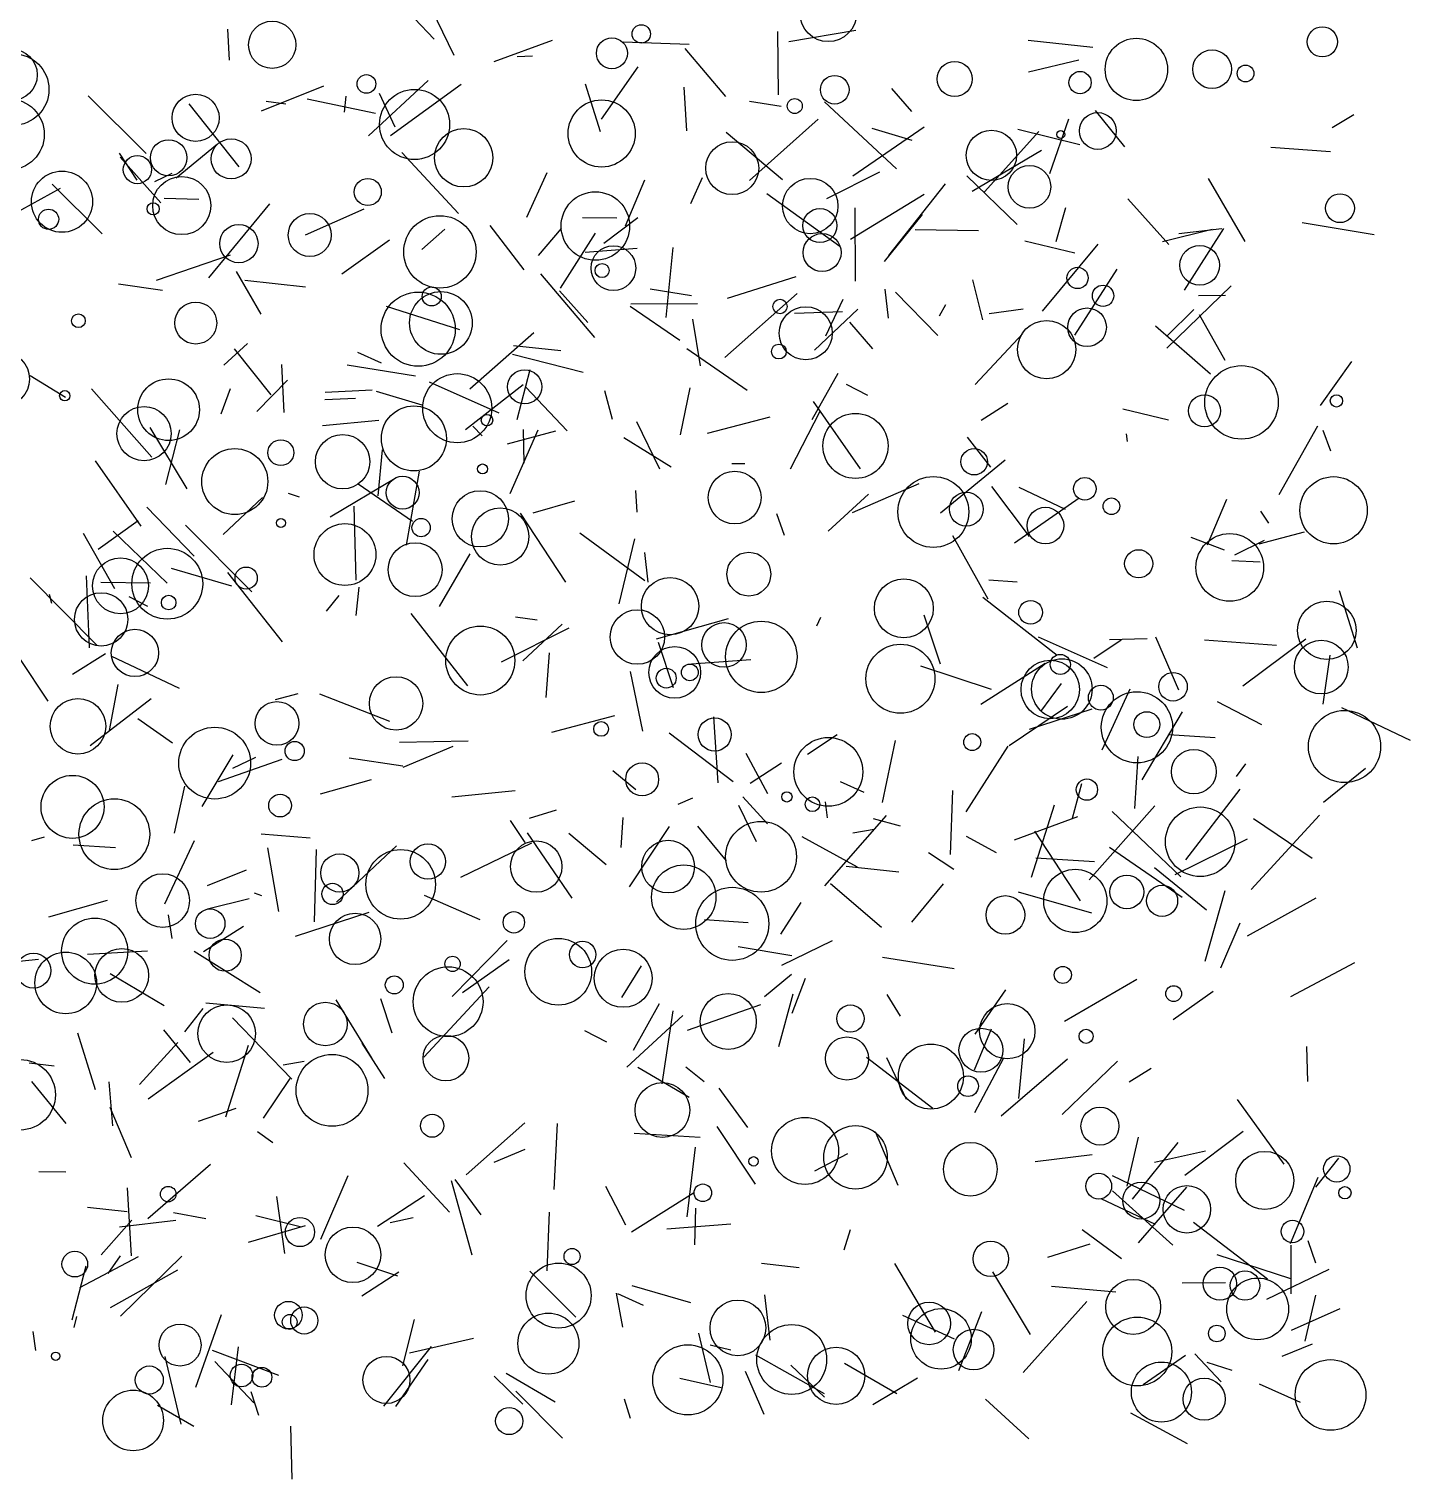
# Model space of a CAD drawing. Header units: millimetres. Extents: x -15 to 2017, y -16 to 2019.
# Drawn here: x 1645.6 to 2016.9, y -13.8 to 376.1 of the extents above; entities that cross this region are included whole.
import ezdxf

# ---------------------------------------------------------------- set-up
doc = ezdxf.new("R2010")
doc.units = ezdxf.units.MM

msp = doc.modelspace()

# ---------------------------------------------------------------- linework, layer by layer
at = {"color": 135}
for p, q in [((1754.53, 373.4), (1738.52, 390.43)), ((1924.35, 246.85), (1911.81, 252.77)), ((1827.15, 93), (1822.24, 96.94))]:
    msp.add_line(p, q, dxfattribs=at)
at = {"color": 204}
for p, q in [((1751.34, 386.6), (1759.87, 369.07)), ((1706.06, 6.66), (1695.64, 17.8))]:
    msp.add_line(p, q, dxfattribs=at)
at = {"color": 72}
for p, q in [((1699.03, 376.04), (1699.47, 367.74)), ((1741.31, 93.84), (1735.24, 103.4))]:
    msp.add_line(p, q, dxfattribs=at)
at = {"color": 172}
for p, q in [((1847.18, 358.38), (1847, 375.42)), ((1790.34, 268.06), (1779.17, 279.82)), ((1677.61, 220.84), (1672.59, 223.37)), ((1776.35, 171.2), (1759.29, 169.53))]:
    msp.add_line(p, q, dxfattribs=at)
at = {"color": 207}
for p, q in [((1849.92, 372.72), (1867.96, 375.74)), ((1865.36, 280.54), (1871.05, 277.63)), ((1923.44, 84.18), (1938.3, 98.57)), ((1976.38, 11.76), (1987.43, 6.85))]:
    msp.add_line(p, q, dxfattribs=at)
at = {"color": 238}
for p, q in [((1770.74, 367.35), (1786.4, 373.05)), ((1705.53, 224.74), (1687.71, 242.7))]:
    msp.add_line(p, q, dxfattribs=at)
at = {"color": 160}
for p, q in [((1823.11, 371.94), (1805.37, 372.55)), ((1812.65, 306.26), (1823.75, 304.47)), ((1953.8, 148.76), (1973.2, 158.31)), ((1853.15, 141.22), (1847.7, 132.72))]:
    msp.add_line(p, q, dxfattribs=at)
at = {"color": 66}
for p, q in [((1821.99, 370.87), (1832.86, 357.92)), ((1977.69, 238.52), (1969.72, 234.57)), ((1820.17, 167.64), (1824.1, 169.38)), ((1985.04, 26.16), (1998.19, 32.05))]:
    msp.add_line(p, q, dxfattribs=at)
at = {"color": 209}
for p, q in [((1931.62, 371.09), (1914.28, 373.01)), ((1952.12, 186.39), (1964.55, 185.61)), ((1954.47, 76.68), (1942.25, 61.42))]:
    msp.add_line(p, q, dxfattribs=at)
at = {"color": 20}
for p, q in [((1780.97, 368.77), (1776.87, 368.59)), ((1800.15, 318.47), (1809.33, 325.43)), ((1699.05, 229.96), (1713.69, 211.29)), ((1875.15, 168.08), (1878.59, 184.78)), ((1719.62, 98.47), (1714.01, 97.45)), ((1715.92, 0.34), (1716.28, -13.83))]:
    msp.add_line(p, q, dxfattribs=at)
at = {"color": 195}
for p, q in [((1914.38, 364.6), (1927.89, 367.78)), ((1893.9, 171.31), (1893.34, 154.08)), ((1854.3, 120.76), (1850.72, 111.36))]:
    msp.add_line(p, q, dxfattribs=at)
at = {"color": 69}
for p, q in [((1799.53, 351.81), (1809.39, 365.91)), ((1781.37, 294.38), (1764.13, 279.2)), ((1700.8, 290.05), (1710.67, 277.74))]:
    msp.add_line(p, q, dxfattribs=at)
at = {"color": 253}
for p, q in [((1724.79, 360.71), (1708.02, 354.02)), ((1730.86, 358.04), (1730.36, 353.71)), ((1741.7, 301.56), (1761.39, 295.26)), ((1992.86, 274.89), (2001.31, 286.64)), ((1748.28, 218.87), (1763.52, 199.48)), ((1829.63, 191.17), (1830.83, 173.38))]:
    msp.add_line(p, q, dxfattribs=at)
at = {"color": 67}
msp.add_line((1752.99, 362.27), (1736.89, 347.39), dxfattribs=at)
at = {"color": 217}
msp.add_line((1744.11, 349.68), (1739.88, 358.74), dxfattribs=at)
at = {"color": 181}
for p, q in [((1742.79, 347.42), (1761.8, 361.3)), ((1744.4, 156.43), (1728.3, 141.26)), ((1876.19, 99.56), (1881.48, 88.34))]:
    msp.add_line(p, q, dxfattribs=at)
at = {"color": 143}
for p, q in [((1795.2, 361.33), (1799.17, 348.53)), ((1972.6, 318.95), (1962.71, 335.91)), ((1904.27, 258.27), (1897.98, 266.3)), ((1818.93, 198.91), (1814.85, 211.14)), ((1700.41, 177.33), (1706.62, 180.31)), ((1779.53, 159.91), (1791.58, 142.34))]:
    msp.add_line(p, q, dxfattribs=at)
at = {"color": 210}
for p, q in [((1821.67, 360.46), (1822.42, 348.68)), ((1876.78, 315.18), (1892.03, 334.48)), ((1832.74, 287.77), (1852.14, 304.93)), ((1943.53, 120.53), (1924.06, 109.18)), ((1733.75, 44.44), (1744.67, 40.81)), ((1872.47, 6.18), (1884.49, 13.41))]:
    msp.add_line(p, q, dxfattribs=at)
at = {"color": 212}
for p, q in [((1877.5, 360.1), (1882.93, 353.9)), ((1731.68, 180.1), (1746.19, 177.96)), ((1761.7, 147.98), (1780.79, 157.28)), ((1864.85, 17.3), (1878.92, 9.16))]:
    msp.add_line(p, q, dxfattribs=at)
at = {"color": 175}
msp.add_line((1677.12, 342.57), (1661.55, 358.09), dxfattribs=at)
at = {"color": 23}
for p, q in [((1702.16, 339.05), (1688.66, 355.94)), ((1973.28, 132.23), (1991.68, 142.48)), ((1824.82, 58.97), (1824.53, 49.16))]:
    msp.add_line(p, q, dxfattribs=at)
at = {"color": 24}
for p, q in [((1714.72, 355.87), (1709.42, 356.56)), ((1786.21, 186.97), (1803.15, 191.44)), ((1787.36, 165.99), (1780.09, 163.76))]:
    msp.add_line(p, q, dxfattribs=at)
at = {"color": 97}
for p, q in [((1720.46, 357.28), (1738.8, 353.48)), ((1716.3, 93.7), (1700.34, 110.17)), ((1948.27, 71.33), (1961.99, 74.38))]:
    msp.add_line(p, q, dxfattribs=at)
at = {"color": 86}
for p, q in [((1847.82, 355.25), (1839.36, 356.56)), ((1759.57, 183.19), (1746.14, 177.52)), ((1677.66, 88.37), (1695.15, 100.93)), ((1852.7, 42.98), (1842.6, 44.15)), ((1810.84, 32.8), (1803.92, 35.97)), ((1776.52, 9.79), (1789.05, -2.86))]:
    msp.add_line(p, q, dxfattribs=at)
at = {"color": 134}
for p, q in [((1859.52, 356.5), (1878.91, 338.53)), ((1948.3, 167.18), (1930.65, 147.29)), ((1685.56, 42.35), (1667.43, 32.19))]:
    msp.add_line(p, q, dxfattribs=at)
at = {"color": 163}
for p, q in [((1839.38, 335.37), (1857.78, 351.86)), ((1908.84, 275.35), (1901.62, 270.85)), ((1931.91, 206.88), (1939.24, 211.8))]:
    msp.add_line(p, q, dxfattribs=at)
at = {"color": 26}
for p, q in [((1925.08, 351.86), (1920, 337.11)), ((1681.05, 329.38), (1670.19, 341.61)), ((1668.91, 155.87), (1657.55, 156.65)), ((1908.18, 117.74), (1899.92, 105.78)), ((1888.68, 85.81), (1870.79, 99.52)), ((1719.88, 54.26), (1704.57, 49.79))]:
    msp.add_line(p, q, dxfattribs=at)
at = {"color": 31}
for p, q in [((1940.22, 344.41), (1932.41, 354.19)), ((1794.6, 283.73), (1775.61, 288.57)), ((1740.13, 115.36), (1743.17, 106.13)), ((1741.02, 5.8), (1753.81, 21.78))]:
    msp.add_line(p, q, dxfattribs=at)
at = {"color": 147}
for p, q in [((1995.98, 349.62), (2001.8, 353.11)), ((1714.22, 272.98), (1713.65, 285.87)), ((1735.09, 35.46), (1745.05, 41.88))]:
    msp.add_line(p, q, dxfattribs=at)
at = {"color": 4}
for p, q in [((1848.25, 335.57), (1833.09, 348.22)), ((1675.77, 242.39), (1663.51, 260.01)), ((1711.93, 195.82), (1718.02, 197.44)), ((1915.93, 160.36), (1928.24, 141.66))]:
    msp.add_line(p, q, dxfattribs=at)
at = {"color": 93}
for p, q in [((1886.31, 349.68), (1867.12, 336.48)), ((1859.72, 168.23), (1860.21, 163.97))]:
    msp.add_line(p, q, dxfattribs=at)
at = {"color": 198}
for p, q in [((1883.12, 346.08), (1872.36, 349.35)), ((1867.88, 308.3), (1867.72, 328.04)), ((1904.45, 198.52), (1885.44, 204.77)), ((1970.3, 175.06), (1972.75, 178.49)), ((1982.58, 19.21), (1990.67, 22.52))]:
    msp.add_line(p, q, dxfattribs=at)
at = {"color": 95}
for p, q in [((1902.55, 332.26), (1917.16, 348.52)), ((1834.37, 20.81), (1828.78, 22.12))]:
    msp.add_line(p, q, dxfattribs=at)
at = {"color": 137}
for p, q in [((1928.15, 344.92), (1911.48, 349.1)), ((1984.86, 115.92), (2002.08, 125.08))]:
    msp.add_line(p, q, dxfattribs=at)
at = {"color": 239}
msp.add_line((1685.19, 336.06), (1696.33, 345.25), dxfattribs=at)
at = {"color": 35}
for p, q in [((1917.83, 343.44), (1899.17, 332.39)), ((1679.93, 308.53), (1699.82, 315.34)), ((1878.57, 305.35), (1889.96, 293.64)), ((1704.42, 291.53), (1698.02, 285.68)), ((1645.92, 282.87), (1655.41, 277.1)), ((1778.5, 280.43), (1762.99, 268.3)), ((1715.3, 251.3), (1718.24, 250.27))]:
    msp.add_line(p, q, dxfattribs=at)
at = {"color": 232}
for p, q in [((1979.51, 344.3), (1995.56, 343.12)), ((1679.47, 335.12), (1684.15, 337.34)), ((1962.27, 17.61), (1969.02, 15.43))]:
    msp.add_line(p, q, dxfattribs=at)
at = {"color": 7}
for p, q in [((1674.75, 335.46), (1669.97, 342.71)), ((1782.42, 268.2), (1774.91, 251.1))]:
    msp.add_line(p, q, dxfattribs=at)
at = {"color": 105}
msp.add_line((1761.12, 326.51), (1745.86, 342.92), dxfattribs=at)
at = {"color": 52}
for p, q in [((1784.86, 337.45), (1779.4, 325.41)), ((1955.28, 148.07), (1936.83, 165.66))]:
    msp.add_line(p, q, dxfattribs=at)
at = {"color": 240}
for p, q in [((1806.02, 323.2), (1811.18, 335.55)), ((1820.65, 292.32), (1807.31, 301.49))]:
    msp.add_line(p, q, dxfattribs=at)
at = {"color": 17}
for p, q in [((1823.59, 329.21), (1826.69, 336.16)), ((1923.14, 200.13), (1917.55, 192.53)), ((1766.9, 136.58), (1751.99, 143.08)), ((1693.22, 56.1), (1684.51, 57.76)), ((1904.72, 41.91), (1914.78, 25))]:
    msp.add_line(p, q, dxfattribs=at)
at = {"color": 46}
msp.add_line((1860.18, 330.49), (1874.37, 337.72), dxfattribs=at)
at = {"color": 77}
for p, q in [((1911.29, 323.56), (1897.82, 336.6)), ((1902.07, 297.87), (1899.41, 308.65)), ((1683.89, 231.07), (1700.06, 226.38))]:
    msp.add_line(p, q, dxfattribs=at)
at = {"color": 54}
msp.add_line((1638.51, 324.67), (1654.11, 333.3), dxfattribs=at)
at = {"color": 70}
msp.add_line((1651.91, 334.35), (1665.32, 321.01), dxfattribs=at)
at = {"color": 183}
for p, q in [((1843.97, 331.89), (1863.65, 317.73)), ((1734.1, 253.78), (1748.74, 243.76))]:
    msp.add_line(p, q, dxfattribs=at)
at = {"color": 58}
for p, q in [((1886.28, 331.56), (1866.54, 319.45)), ((1817.71, 186.82), (1834.95, 173.75))]:
    msp.add_line(p, q, dxfattribs=at)
at = {"color": 10}
for p, q in [((1691.28, 330.26), (1682, 330.52)), ((1988.43, 240.81), (1976.27, 237.56)), ((1872.58, 163.79), (1879.9, 161.82)), ((1685.68, 103.52), (1675.32, 92.26))]:
    msp.add_line(p, q, dxfattribs=at)
at = {"color": 3}
for p, q in [((1694.03, 309.17), (1710.36, 329.11)), ((1921.84, 318.91), (1924.42, 328.08)), ((1967.59, 249.53), (1962.41, 237.25)), ((1844.9, 23.49), (1843.48, 35.66))]:
    msp.add_line(p, q, dxfattribs=at)
at = {"color": 39}
msp.add_line((1735.7, 327.65), (1719.9, 320.64), dxfattribs=at)
at = {"color": 91}
for p, q in [((1952.06, 318.1), (1941.11, 330.39)), ((1733.94, 289.23), (1740.31, 286.33)), ((1940.99, 265.21), (1940.74, 267.24)), ((1751.94, 62.33), (1739.32, 54.11))]:
    msp.add_line(p, q, dxfattribs=at)
at = {"color": 193}
for p, q in [((1794.43, 325.36), (1803.7, 325.34)), ((1955.68, 38.88), (1967.34, 39.02))]:
    msp.add_line(p, q, dxfattribs=at)
at = {"color": 255}
msp.add_line((1875.64, 313.6), (1885.82, 326.19), dxfattribs=at)
at = {"color": 158}
for p, q in [((1987.95, 324.03), (2007.26, 320.84)), ((1895.59, 15.35), (1901.82, 31.23))]:
    msp.add_line(p, q, dxfattribs=at)
at = {"color": 252}
for p, q in [((1751.27, 316.77), (1757.48, 322.22)), ((1725.19, 276.44), (1733.43, 276.85)), ((1933.84, 61.61), (1948.42, 54.68)), ((1912.91, 14.77), (1930.08, 33.91))]:
    msp.add_line(p, q, dxfattribs=at)
at = {"color": 171}
for p, q in [((1778.77, 311.3), (1769.67, 323.26)), ((1838.7, 278.92), (1822.47, 290.08))]:
    msp.add_line(p, q, dxfattribs=at)
at = {"color": 112}
for p, q in [((1782.66, 315.15), (1788.79, 322.43)), ((1721.23, 158.52), (1708.09, 159.58))]:
    msp.add_line(p, q, dxfattribs=at)
at = {"color": 34}
for p, q in [((1788.53, 306.38), (1797.98, 321.22)), ((1856.16, 271.05), (1863.23, 283.58)), ((1669.51, 199.79), (1667.22, 187.44)), ((1841.19, 157.55), (1836.48, 167.24)), ((1931.45, 73.3), (1916.18, 71.48))]:
    msp.add_line(p, q, dxfattribs=at)
at = {"color": 106}
msp.add_line((1900.9, 321.86), (1883.86, 322.12), dxfattribs=at)
at = {"color": 222}
msp.add_line((1950.38, 318.93), (1963.77, 322.25), dxfattribs=at)
at = {"color": 14}
for p, q in [((1954.8, 321.07), (1966.38, 322.46)), ((1708.94, 112.69), (1693.2, 114.09))]:
    msp.add_line(p, q, dxfattribs=at)
at = {"color": 165}
msp.add_line((1956.34, 305.87), (1966.92, 322.48), dxfattribs=at)
at = {"color": 37}
for p, q in [((1729.77, 310.27), (1742.53, 319.41)), ((1903.51, 222.79), (1894.03, 239.79))]:
    msp.add_line(p, q, dxfattribs=at)
at = {"color": 84}
for p, q in [((1809.16, 317.03), (1795.18, 316.02)), ((1990.63, 153.07), (1974.84, 163.73)), ((1850.48, 16.79), (1859.49, 8.16))]:
    msp.add_line(p, q, dxfattribs=at)
at = {"color": 117}
for p, q in [((1816.95, 298.5), (1818.84, 317.35)), ((1942.94, 166.46), (1943.84, 180.43))]:
    msp.add_line(p, q, dxfattribs=at)
at = {"color": 244}
for p, q in [((1913.33, 319.13), (1926.8, 315.89)), ((1707.75, 116.87), (1690.05, 128.03)), ((1807.61, 52.6), (1824.3, 63.13))]:
    msp.add_line(p, q, dxfattribs=at)
at = {"color": 16}
for p, q in [((1933.03, 318.19), (1918, 300.2)), ((1661.38, 127.34), (1677.51, 128.24))]:
    msp.add_line(p, q, dxfattribs=at)
at = {"color": 103}
for p, q in [((1708.07, 299.38), (1701.44, 310.91)), ((1864.38, 300.07), (1851.42, 299.6)), ((1800.35, 278.85), (1802.39, 271.17))]:
    msp.add_line(p, q, dxfattribs=at)
at = {"color": 182}
msp.add_line((1719.94, 306.65), (1703.68, 308.46), dxfattribs=at)
at = {"color": 122}
for p, q in [((1783.2, 310.25), (1797.65, 293.16)), ((1827.22, 136.63), (1838.99, 135.83))]:
    msp.add_line(p, q, dxfattribs=at)
at = {"color": 36}
for p, q in [((1851.84, 309.43), (1833.35, 303.66)), ((1879.97, 110.61), (1876.33, 116.45))]:
    msp.add_line(p, q, dxfattribs=at)
at = {"color": 15}
msp.add_line((1938.12, 311.52), (1926.7, 293.76), dxfattribs=at)
at = {"color": 83}
for p, q in [((1681.55, 305.76), (1669.7, 307.47)), ((1699.74, 279.36), (1697.17, 272.54))]:
    msp.add_line(p, q, dxfattribs=at)
at = {"color": 236}
msp.add_line((1788.24, 305.68), (1795.89, 297.19), dxfattribs=at)
at = {"color": 148}
for p, q in [((1876.76, 298.31), (1875.78, 306.14)), ((1663.91, 210.37), (1645.96, 228.51)), ((1997.87, 225.14), (2002.68, 209.71)), ((1867.15, 159.9), (1872.87, 160.89))]:
    msp.add_line(p, q, dxfattribs=at)
at = {"color": 82}
for p, q in [((1951.55, 290.3), (1968.88, 306.99)), ((1652.44, 97.17), (1645.7, 98))]:
    msp.add_line(p, q, dxfattribs=at)
at = {"color": 124}
for p, q in [((1960.1, 304.44), (1967.31, 304.53)), ((1808.74, 251.96), (1809.1, 246.18))]:
    msp.add_line(p, q, dxfattribs=at)
at = {"color": 88}
for p, q in [((1825.41, 302.15), (1807.47, 302.07)), ((1764.95, 269.3), (1767.51, 266.73))]:
    msp.add_line(p, q, dxfattribs=at)
at = {"color": 237}
for p, q in [((1868.5, 300.79), (1856.82, 289.69)), ((1941.63, 198.6), (1934.06, 182.16)), ((1992.63, 164.69), (1974.21, 144.7))]:
    msp.add_line(p, q, dxfattribs=at)
at = {"color": 18}
msp.add_line((1859.89, 293.59), (1864.57, 303.47), dxfattribs=at)
at = {"color": 180}
for p, q in [((1890.46, 299), (1892.17, 302)), ((1804.33, 221.55), (1808.5, 239.03)), ((1800.62, 64.9), (1806.03, 54.56)), ((1939.39, 45.39), (1928.76, 53.2))]:
    msp.add_line(p, q, dxfattribs=at)
at = {"color": 248}
for p, q in [((1903.76, 299.56), (1912.91, 300.84)), ((1941.8, 3.95), (1957.01, -4.28))]:
    msp.add_line(p, q, dxfattribs=at)
at = {"color": 153}
msp.add_line((1951.54, 293.48), (1958.78, 300.64), dxfattribs=at)
at = {"color": 125}
for p, q in [((1826.21, 285.51), (1824.12, 298.09)), ((1646.63, 25.8), (1647.36, 20.72))]:
    msp.add_line(p, q, dxfattribs=at)
at = {"color": 100}
msp.add_line((1866.19, 297.29), (1872.42, 290.1), dxfattribs=at)
at = {"color": 168}
for p, q in [((1967.27, 286.96), (1960.3, 299.24)), ((1790.76, 214.97), (1772.54, 205.87)), ((1646.33, 93.08), (1655.51, 81.77)), ((1770.69, 13.81), (1778.41, 6.3))]:
    msp.add_line(p, q, dxfattribs=at)
at = {"color": 44}
msp.add_line((1900.04, 280.51), (1912.85, 294.17), dxfattribs=at)
at = {"color": 233}
for p, q in [((1963.27, 283.23), (1948.52, 296.2)), ((1901.52, 194.5), (1918.87, 205.59))]:
    msp.add_line(p, q, dxfattribs=at)
at = {"color": 154}
for p, q in [((1775.86, 290.97), (1788.6, 289.64)), ((1725.25, 278.46), (1737.9, 279.07)), ((1978.46, 34.55), (1995.19, 42.62))]:
    msp.add_line(p, q, dxfattribs=at)
at = {"color": 101}
for p, q in [((1749.53, 282.75), (1731.2, 285.66)), ((1954.79, 198.33), (1948.55, 212.56)), ((1916.3, 153.23), (1932.07, 152.22)), ((1666.65, 141.71), (1650.88, 137.28))]:
    msp.add_line(p, q, dxfattribs=at)
at = {"color": 56}
for p, q in [((1715.1, 281.62), (1706.91, 273.24)), ((1739.47, 250.53), (1740.7, 262.95)), ((1764.13, 234.94), (1755.95, 220.82))]:
    msp.add_line(p, q, dxfattribs=at)
at = {"color": 41}
for p, q in [((1753.26, 281.21), (1771.94, 272.91)), ((1668.15, 81.13), (1667.23, 92.99))]:
    msp.add_line(p, q, dxfattribs=at)
at = {"color": 167}
msp.add_line((1780.3, 284.42), (1776.79, 271.02), dxfattribs=at)
at = {"color": 191}
for p, q in [((1678.69, 260.94), (1662.44, 279.3)), ((1992.07, 269.28), (1981.69, 250.81)), ((1708.42, 250.08), (1697.81, 240.15)), ((1790.8, 159.86), (1800.83, 151.43)), ((1752.88, 18.3), (1744.16, 5.67))]:
    msp.add_line(p, q, dxfattribs=at)
at = {"color": 136}
msp.add_line((1751.36, 274.94), (1739.08, 278.6), dxfattribs=at)
at = {"color": 226}
for p, q in [((1823.3, 279.64), (1820.7, 267)), ((1858.25, 273.27), (1850.25, 257.72))]:
    msp.add_line(p, q, dxfattribs=at)
at = {"color": 218}
for p, q in [((1856.43, 275.89), (1869.11, 257.82)), ((1750.5, 257.15), (1747.03, 237.26)), ((1860.49, 241.08), (1871.31, 250.99)), ((1911.61, 144.1), (1931.33, 138.41)), ((1778.92, 74.82), (1770.64, 71.31))]:
    msp.add_line(p, q, dxfattribs=at)
at = {"color": 121}
for p, q in [((1939.68, 273.95), (1951.97, 270.97)), ((1672.02, 58.04), (1661.4, 59.16))]:
    msp.add_line(p, q, dxfattribs=at)
at = {"color": 62}
for p, q in [((1739.69, 270.85), (1724.53, 269.38)), ((1814.35, 212.09), (1833.72, 217.59))]:
    msp.add_line(p, q, dxfattribs=at)
at = {"color": 179}
for p, q in [((1815.27, 257.7), (1809.02, 270.47)), ((1914.64, 239.59), (1904.53, 253.05)), ((1763.18, 67.92), (1778.97, 81.96))]:
    msp.add_line(p, q, dxfattribs=at)
at = {"color": 2}
for p, q in [((1828.04, 267.45), (1844.93, 271.8)), ((1660.92, 43.36), (1657.19, 28.88))]:
    msp.add_line(p, q, dxfattribs=at)
at = {"color": 133}
for p, q in [((1678.09, 268.91), (1688.08, 252.41)), ((1737.89, 99.23), (1728.18, 115.02))]:
    msp.add_line(p, q, dxfattribs=at)
at = {"color": 250}
for p, q in [((1686.13, 268.29), (1682.37, 253.64)), ((1661.93, 209.65), (1661.13, 229.01))]:
    msp.add_line(p, q, dxfattribs=at)
at = {"color": 247}
msp.add_line((1774.32, 264.53), (1787.24, 268.05), dxfattribs=at)
at = {"color": 208}
for p, q in [((1778.52, 268.4), (1778.69, 259.31)), ((1894.29, 150.08), (1887.46, 154.59))]:
    msp.add_line(p, q, dxfattribs=at)
at = {"color": 49}
for p, q in [((1818.25, 258.22), (1805.53, 266.15)), ((1993.7, 168.15), (2004.97, 177.32)), ((1698.53, 83.53), (1704.67, 102.8)), ((1787.09, 6.8), (1773.91, 14.56))]:
    msp.add_line(p, q, dxfattribs=at)
at = {"color": 192}
for p, q in [((1993.48, 268.19), (1995.58, 262.64)), ((1910.63, 158.06), (1927.59, 164.3)), ((1904.34, 107.12), (1899.73, 96.13))]:
    msp.add_line(p, q, dxfattribs=at)
at = {"color": 201}
for p, q in [((1834.59, 259.22), (1838.05, 259.22)), ((1675, 45.91), (1659.26, 37.58))]:
    msp.add_line(p, q, dxfattribs=at)
at = {"color": 74}
msp.add_line((1908.13, 260.19), (1890.69, 245.89), dxfattribs=at)
at = {"color": 60}
for p, q in [((1726.57, 244.9), (1744.12, 255.29)), ((1947.31, 96.58), (1941.46, 92.85))]:
    msp.add_line(p, q, dxfattribs=at)
at = {"color": 120}
for p, q in [((1884.85, 253.77), (1866.98, 246)), ((1712.77, 14.02), (1694.98, 20.77))]:
    msp.add_line(p, q, dxfattribs=at)
at = {"color": 107}
msp.add_line((1910.64, 237.92), (1928.02, 250.06), dxfattribs=at)
at = {"color": 76}
msp.add_line((1690.08, 234.37), (1677.3, 247.52), dxfattribs=at)
at = {"color": 64}
msp.add_line((1732.93, 247.77), (1733.53, 227.89), dxfattribs=at)
at = {"color": 113}
for p, q in [((1777.67, 245.85), (1789.85, 227.38)), ((1953.21, 109.74), (1964.03, 117.34)), ((1956.86, 64.69), (1943.81, 49.7))]:
    msp.add_line(p, q, dxfattribs=at)
at = {"color": 152}
for p, q in [((1781.17, 245.96), (1792.35, 249.17)), ((1967.13, 144.34), (1961.77, 125.32)), ((1774.19, 130.99), (1759.41, 115.9)), ((1751.81, 99.63), (1769.39, 118.5)), ((1686.54, 0.89), (1682.26, 19.1))]:
    msp.add_line(p, q, dxfattribs=at)
at = {"color": 176}
for p, q in [((1846.6, 245.81), (1848.63, 239.94)), ((1785.51, 208.31), (1784.59, 196.36)), ((1673.18, 72.52), (1667.49, 86.11)), ((1707.11, 79.63), (1711.15, 76.7))]:
    msp.add_line(p, q, dxfattribs=at)
at = {"color": 48}
msp.add_line((1976.71, 246.41), (1978.87, 243.18), dxfattribs=at)
at = {"color": 150}
for p, q in [((1674.99, 243.83), (1664.23, 236.1)), ((1807.23, 203.33), (1810.54, 187.27))]:
    msp.add_line(p, q, dxfattribs=at)
at = {"color": 89}
msp.add_line((1660.16, 240.56), (1668.66, 225.61), dxfattribs=at)
at = {"color": 161}
for p, q in [((1668.26, 241.04), (1682.75, 227.06)), ((1718.9, 53.86), (1706.66, 56.97))]:
    msp.add_line(p, q, dxfattribs=at)
at = {"color": 5}
msp.add_line((1793.73, 240.57), (1811.18, 227.76), dxfattribs=at)
at = {"color": 1}
msp.add_line((1958, 239.4), (1966.99, 236.02), dxfattribs=at)
at = {"color": 141}
msp.add_line((1811.11, 235.34), (1811.99, 227.37), dxfattribs=at)
at = {"color": 205}
for p, q in [((1976.67, 232.71), (1969.04, 233.11)), ((1844.27, 170.39), (1838.44, 181.31))]:
    msp.add_line(p, q, dxfattribs=at)
at = {"color": 200}
for p, q in [((1678.32, 227.06), (1664.98, 227.21)), ((1715.76, 93.84), (1708.6, 83.21))]:
    msp.add_line(p, q, dxfattribs=at)
at = {"color": 109}
for p, q in [((1911.34, 227.36), (1903.69, 227.9)), ((1808.33, 79.21), (1826.11, 78.13))]:
    msp.add_line(p, q, dxfattribs=at)
at = {"color": 228}
for p, q in [((1651.07, 224.07), (1651.71, 221.73)), ((1972.06, 79.65), (1956.4, 67.82))]:
    msp.add_line(p, q, dxfattribs=at)
at = {"color": 32}
for p, q in [((1728.94, 223.71), (1725.56, 219.57)), ((1658.66, 106.15), (1663.46, 90.94))]:
    msp.add_line(p, q, dxfattribs=at)
at = {"color": 90}
for p, q in [((1733.64, 218.39), (1734.45, 225.98)), ((1850.75, 126.87), (1836.26, 129.24)), ((1817.15, 53.42), (1834.36, 54.83)), ((1838.21, 15.17), (1843.18, 3.63))]:
    msp.add_line(p, q, dxfattribs=at)
at = {"color": 144}
for p, q in [((1902.07, 223.3), (1922.05, 207.7)), ((1823.79, 205.41), (1839.69, 206.5)), ((1724.01, 170.45), (1737.73, 174.24))]:
    msp.add_line(p, q, dxfattribs=at)
at = {"color": 108}
msp.add_line((1890.66, 205.26), (1886.35, 218.43), dxfattribs=at)
at = {"color": 202}
for p, q in [((1776.45, 218.06), (1782.25, 217.22)), ((1984.97, 36), (1984.99, 49.01))]:
    msp.add_line(p, q, dxfattribs=at)
at = {"color": 6}
for p, q in [((1778.37, 206.21), (1789.02, 216.03)), ((1640.37, 125.11), (1648.15, 125.92))]:
    msp.add_line(p, q, dxfattribs=at)
at = {"color": 234}
for p, q in [((1858.44, 217.83), (1857.39, 215.51)), ((1746.15, 16.58), (1749.31, 29.05))]:
    msp.add_line(p, q, dxfattribs=at)
at = {"color": 116}
msp.add_line((1935.6, 204.28), (1917.01, 212.54), dxfattribs=at)
at = {"color": 110}
for p, q in [((1936.13, 211.96), (1946.29, 212.15)), ((1687.48, 172.51), (1684.69, 159.8))]:
    msp.add_line(p, q, dxfattribs=at)
at = {"color": 104}
msp.add_line((1981.06, 210.31), (1961.71, 211.71), dxfattribs=at)
at = {"color": 224}
for p, q in [((1988.89, 212.05), (1971.97, 199.36)), ((1786.86, 64.01), (1787.75, 81.75)), ((1889.36, 25.64), (1878.38, 44.11))]:
    msp.add_line(p, q, dxfattribs=at)
at = {"color": 251}
msp.add_line((1643.05, 206.8), (1650.7, 195.33), dxfattribs=at)
at = {"color": 81}
for p, q in [((1657.37, 202.6), (1666.24, 208.17)), ((1683.06, 137.88), (1684.01, 131.51))]:
    msp.add_line(p, q, dxfattribs=at)
at = {"color": 169}
for p, q in [((1686.06, 198.77), (1667.71, 207.43)), ((1705.27, 9.72), (1707.37, 3.38))]:
    msp.add_line(p, q, dxfattribs=at)
at = {"color": 63}
msp.add_line((1993.59, 194.5), (1995.44, 207.7), dxfattribs=at)
at = {"color": 227}
for p, q in [((1662.09, 183.43), (1678.51, 196.1)), ((1696.57, 173.73), (1713.66, 179.76)), ((1843.39, 115.94), (1850.61, 121.89))]:
    msp.add_line(p, q, dxfattribs=at)
at = {"color": 246}
for p, q in [((1723.73, 197.27), (1742.57, 189.96)), ((1774.97, 163.29), (1778.97, 157.3)), ((1824.71, 75.41), (1822.48, 56.65)), ((1992.11, 67.23), (1984.69, 49.45))]:
    msp.add_line(p, q, dxfattribs=at)
at = {"color": 68}
for p, q in [((1977.07, 189), (1965.17, 195.14)), ((1948.21, 150.64), (1962.23, 139.21))]:
    msp.add_line(p, q, dxfattribs=at)
at = {"color": 188}
for p, q in [((1909.19, 183.4), (1924.85, 194.02)), ((1687.53, 106.46), (1692.46, 112.73)), ((1911.8, 88.48), (1913.29, 104.57)), ((1907.03, 83.87), (1924.83, 99.16))]:
    msp.add_line(p, q, dxfattribs=at)
at = {"color": 50}
msp.add_line((1914.6, 187.84), (1931.45, 193.31), dxfattribs=at)
at = {"color": 78}
for p, q in [((1944.95, 174.2), (1955.8, 192.5)), ((1978.62, 39.87), (1958.72, 55.17))]:
    msp.add_line(p, q, dxfattribs=at)
at = {"color": 142}
for p, q in [((1998.53, 193.63), (2016.93, 184.84)), ((1853.44, 158.95), (1868.33, 150.76)), ((1784.97, 42.11), (1785.56, 57.92))]:
    msp.add_line(p, q, dxfattribs=at)
at = {"color": 92}
msp.add_line((1684.21, 184), (1674.91, 190.63), dxfattribs=at)
at = {"color": 166}
for p, q in [((1745.27, 184.31), (1763.72, 184.7)), ((1915.13, 147.97), (1921.36, 167.48)), ((1764.8, 46.38), (1759.24, 66.37))]:
    msp.add_line(p, q, dxfattribs=at)
at = {"color": 98}
for p, q in [((1862.96, 186.25), (1854.93, 181)), ((1822.7, 106.9), (1842.37, 113.74))]:
    msp.add_line(p, q, dxfattribs=at)
at = {"color": 38}
msp.add_line((1700.42, 180.9), (1692.09, 166.99), dxfattribs=at)
at = {"color": 12}
for p, q in [((1908.78, 183.26), (1897.54, 165.56)), ((1765.12, 23.94), (1747.9, 20.05))]:
    msp.add_line(p, q, dxfattribs=at)
at = {"color": 178}
for p, q in [((1808.81, 171.46), (1802.64, 176.64)), ((1724.12, 50.63), (1731.42, 67.76)), ((1864.8, 47.82), (1866.46, 53.26))]:
    msp.add_line(p, q, dxfattribs=at)
at = {"color": 215}
for p, q in [((1839.57, 173.31), (1847.95, 178.8)), ((1758.67, 57.9), (1746.38, 71.21))]:
    msp.add_line(p, q, dxfattribs=at)
at = {"color": 249}
msp.add_line((1863.72, 173.7), (1870.13, 170.86), dxfattribs=at)
at = {"color": 55}
msp.add_line((1926.15, 163.91), (1928.66, 173.2), dxfattribs=at)
at = {"color": 85}
msp.add_line((1956.64, 152.69), (1971.23, 171.68), dxfattribs=at)
at = {"color": 131}
msp.add_line((1837.55, 169.59), (1844.2, 162.34), dxfattribs=at)
at = {"color": 241}
for p, q in [((1805.29, 164.02), (1804.8, 156.02)), ((1692.56, 128.03), (1703.27, 134.79))]:
    msp.add_line(p, q, dxfattribs=at)
at = {"color": 11}
msp.add_line((1859.6, 145.69), (1876.18, 164.62), dxfattribs=at)
at = {"color": 123}
msp.add_line((1817.71, 161.64), (1807, 145.39), dxfattribs=at)
at = {"color": 118}
for p, q in [((1825.35, 161.74), (1833.11, 152.43)), ((1840.97, 65.41), (1830.66, 81))]:
    msp.add_line(p, q, dxfattribs=at)
at = {"color": 213}
msp.add_line((1646.39, 157.87), (1649.79, 158.85), dxfattribs=at)
at = {"color": 33}
msp.add_line((1690.06, 157.76), (1682.09, 140.72), dxfattribs=at)
at = {"color": 114}
msp.add_line((1897.61, 159.05), (1905.63, 154.6), dxfattribs=at)
at = {"color": 94}
for p, q in [((1936.13, 156.06), (1955.63, 142.6)), ((1899.9, 84.77), (1907.77, 99.44))]:
    msp.add_line(p, q, dxfattribs=at)
at = {"color": 231}
for p, q in [((1709.76, 155.91), (1712.76, 138.8)), ((1959.08, 19.81), (1966.2, 12.3))]:
    msp.add_line(p, q, dxfattribs=at)
at = {"color": 145}
msp.add_line((1722.37, 135.99), (1722.91, 155.48), dxfattribs=at)
at = {"color": 216}
for p, q in [((1693.6, 145.76), (1704.14, 150.02)), ((1690.52, 10.88), (1697.38, 30.38))]:
    msp.add_line(p, q, dxfattribs=at)
at = {"color": 243}
msp.add_line((1879.53, 149.35), (1865.35, 150.9), dxfattribs=at)
at = {"color": 185}
for p, q in [((1874.81, 134.5), (1861.17, 146.25)), ((1919.53, 45.84), (1930.96, 49.38))]:
    msp.add_line(p, q, dxfattribs=at)
at = {"color": 220}
msp.add_line((1882.95, 135.89), (1891.55, 146.18), dxfattribs=at)
at = {"color": 155}
msp.add_line((1693.67, 139.49), (1704.83, 142.23), dxfattribs=at)
at = {"color": 196}
msp.add_line((1706.19, 143.76), (1708.17, 143.07), dxfattribs=at)
at = {"color": 9}
msp.add_line((1736.97, 138.49), (1717.19, 132.08), dxfattribs=at)
at = {"color": 80}
msp.add_line((1966.08, 123.64), (1971.29, 135.75), dxfattribs=at)
at = {"color": 59}
for p, q in [((1861.56, 130.85), (1847.93, 124.27)), ((1991.5, 35.6), (1988.68, 23.21))]:
    msp.add_line(p, q, dxfattribs=at)
at = {"color": 235}
msp.add_line((1762.16, 116.98), (1774.73, 125.87), dxfattribs=at)
at = {"color": 53}
msp.add_line((1875.08, 126.51), (1894.4, 123.43), dxfattribs=at)
at = {"color": 27}
msp.add_line((1681.94, 113.42), (1667.46, 122), dxfattribs=at)
at = {"color": 170}
for p, q in [((1805.02, 115.62), (1810.29, 124.15)), ((1815.88, 92.42), (1818.8, 112.08))]:
    msp.add_line(p, q, dxfattribs=at)
at = {"color": 156}
for p, q in [((1815.08, 113.93), (1808.07, 101.42)), ((1742.72, 55.17), (1748.89, 56.49))]:
    msp.add_line(p, q, dxfattribs=at)
at = {"color": 211}
for p, q in [((1851.01, 116.58), (1847.12, 102.36)), ((1665.02, 46.41), (1673.25, 55.81))]:
    msp.add_line(p, q, dxfattribs=at)
at = {"color": 43}
msp.add_line((1821.42, 110.83), (1806.39, 96.95), dxfattribs=at)
at = {"color": 128}
msp.add_line((1689.04, 98.18), (1681.93, 106.94), dxfattribs=at)
at = {"color": 25}
msp.add_line((1794.95, 106.81), (1800.94, 103.69), dxfattribs=at)
at = {"color": 138}
for p, q in [((1989.49, 93.05), (1989.2, 102.43)), ((1685.15, 55.65), (1669.96, 53.88))]:
    msp.add_line(p, q, dxfattribs=at)
at = {"color": 127}
msp.add_line((1823.16, 88.72), (1809.3, 96.79), dxfattribs=at)
at = {"color": 194}
msp.add_line((1838.88, 80.72), (1831.17, 91.3), dxfattribs=at)
at = {"color": 57}
msp.add_line((1701.23, 85.79), (1691.16, 82.33), dxfattribs=at)
at = {"color": 214}
for p, q in [((1983.09, 70.79), (1970.56, 88.23)), ((1803.46, 36.16), (1805.24, 26.98))]:
    msp.add_line(p, q, dxfattribs=at)
at = {"color": 199}
msp.add_line((1879.31, 65.13), (1873.2, 79.54), dxfattribs=at)
at = {"color": 206}
msp.add_line((1943.83, 78.12), (1940.8, 64.95), dxfattribs=at)
at = {"color": 29}
msp.add_line((1677.57, 56.24), (1694.4, 70.86), dxfattribs=at)
at = {"color": 242}
msp.add_line((1865.67, 73.65), (1856.78, 68.95), dxfattribs=at)
at = {"color": 71}
for p, q in [((1991.59, 64.62), (1997.81, 72.48)), ((1807.67, 38.2), (1823.52, 33.66))]:
    msp.add_line(p, q, dxfattribs=at)
at = {"color": 177}
msp.add_line((1655.5, 68.69), (1648.31, 68.78), dxfattribs=at)
at = {"color": 102}
msp.add_line((1760.14, 66.73), (1767.08, 57.24), dxfattribs=at)
at = {"color": 139}
for p, q in [((1956.27, 58.37), (1936.92, 67.72)), ((1700.12, 6.11), (1701.96, 21.69))]:
    msp.add_line(p, q, dxfattribs=at)
at = {"color": 28}
msp.add_line((1673.21, 46.16), (1672.16, 64.49), dxfattribs=at)
at = {"color": 174}
msp.add_line((1953.16, 49.06), (1936.97, 63.67), dxfattribs=at)
at = {"color": 132}
msp.add_line((1712.14, 62.11), (1714.36, 46.78), dxfattribs=at)
at = {"color": 230}
for p, q in [((1991.58, 44.23), (1989.52, 50.24)), ((1956.57, 19.41), (1945.15, 11.52))]:
    msp.add_line(p, q, dxfattribs=at)
at = {"color": 159}
msp.add_line((1666.92, 41.46), (1670.24, 46.18), dxfattribs=at)
at = {"color": 187}
msp.add_line((1686.69, 46.06), (1670.22, 29.97), dxfattribs=at)
at = {"color": 99}
msp.add_line((1984.91, 40.03), (1965.11, 46.45), dxfattribs=at)
at = {"color": 149}
msp.add_line((1792.63, 29.66), (1780.29, 42.04), dxfattribs=at)
at = {"color": 219}
msp.add_line((1937.88, 36.44), (1920.57, 37.92), dxfattribs=at)
at = {"color": 173}
msp.add_line((1658.43, 29.87), (1657.71, 26.9), dxfattribs=at)
at = {"color": 47}
msp.add_line((1880.48, 30.25), (1894.34, 23.86), dxfattribs=at)
at = {"color": 157}
msp.add_line((1828.84, 12.15), (1825.76, 25.37), dxfattribs=at)
at = {"color": 130}
msp.add_line((1859.55, 9.05), (1841.06, 19.5), dxfattribs=at)
at = {"color": 190}
msp.add_line((1831.76, 10.66), (1820.65, 13.17), dxfattribs=at)
at = {"color": 21}
msp.add_line((1680.23, 6.04), (1689.97, 0.42), dxfattribs=at)
at = {"color": 115}
msp.add_line((1807.32, 2.45), (1805.77, 7.62), dxfattribs=at)
at = {"color": 13}
msp.add_line((1902.78, 7.68), (1914.45, -2.99), dxfattribs=at)
at = {"color": 61}
msp.add_circle((1860.51, 380.33), 7.63, dxfattribs=at)
at = {"color": 105}
for centre, radius in [((1711.02, 371.84), 6.36), ((1758.32, 114.52), 9.39), ((1908.66, 106.59), 7.44)]:
    msp.add_circle(centre, radius, dxfattribs=at)
at = {"color": 116}
for centre, radius in [((1810.25, 374.77), 2.47), ((1721.12, 320.69), 5.78)]:
    msp.add_circle(centre, radius, dxfattribs=at)
at = {"color": 224}
msp.add_circle((1993.37, 372.64), 4.07, dxfattribs=at)
at = {"color": 68}
for centre, radius in [((1640.91, 363.77), 6.94), ((1856.28, 167.6), 1.97)]:
    msp.add_circle(centre, radius, dxfattribs=at)
at = {"color": 24}
msp.add_circle((1802.35, 369.56), 4.16, dxfattribs=at)
at = {"color": 227}
msp.add_circle((1943.36, 365.22), 8.38, dxfattribs=at)
at = {"color": 241}
msp.add_circle((1963.71, 365.28), 5.21, dxfattribs=at)
at = {"color": 231}
for centre, radius in [((1641.38, 359.81), 9.62), ((1772.31, 239.6), 7.69), ((1749.45, 230.7), 7.25), ((1759.52, 124.68), 2.05), ((1999.44, 63.15), 1.65)]:
    msp.add_circle(centre, radius, dxfattribs=at)
at = {"color": 250}
msp.add_circle((1894.52, 362.63), 4.73, dxfattribs=at)
at = {"color": 131}
for centre, radius in [((1736.35, 361.31), 2.51), ((1914.93, 219.22), 3.19)]:
    msp.add_circle(centre, radius, dxfattribs=at)
at = {"color": 11}
for centre, radius in [((1862.27, 359.76), 3.85), ((1782.02, 150.85), 6.91), ((1822.77, 12.83), 9.43)]:
    msp.add_circle(centre, radius, dxfattribs=at)
at = {"color": 171}
msp.add_circle((1928.22, 361.68), 3, dxfattribs=at)
at = {"color": 201}
msp.add_circle((1972.71, 364.12), 2.25, dxfattribs=at)
at = {"color": 236}
for centre, radius in [((1749.3, 350.42), 9.43), ((1834.7, 338.67), 7.12)]:
    msp.add_circle(centre, radius, dxfattribs=at)
at = {"color": 219}
msp.add_circle((1640.18, 347.74), 9.57, dxfattribs=at)
at = {"color": 207}
for centre, radius in [((1690.44, 352.2), 6.33), ((1766.96, 244.36), 7.56), ((1940.79, 144.03), 4.55)]:
    msp.add_circle(centre, radius, dxfattribs=at)
at = {"color": 194}
msp.add_circle((1799.59, 348), 9.03, dxfattribs=at)
at = {"color": 71}
msp.add_circle((1851.53, 355.38), 2.01, dxfattribs=at)
at = {"color": 162}
msp.add_circle((1932.99, 348.67), 4.95, dxfattribs=at)
at = {"color": 3}
for centre, radius in [((1762.52, 341.45), 7.84), ((1768.77, 270.91), 1.55)]:
    msp.add_circle(centre, radius, dxfattribs=at)
at = {"color": 35}
for centre, radius in [((1904.39, 342.12), 6.76), ((1899.61, 20.96), 5.47)]:
    msp.add_circle(centre, radius, dxfattribs=at)
at = {"color": 240}
msp.add_circle((1923.02, 347.72), 1.07, dxfattribs=at)
at = {"color": 226}
msp.add_circle((1683.19, 341.46), 4.87, dxfattribs=at)
at = {"color": 48}
for centre, radius in [((1699.99, 341.17), 5.39), ((1681.58, 141.71), 7.21)]:
    msp.add_circle(centre, radius, dxfattribs=at)
at = {"color": 222}
for centre, radius in [((1674.79, 338.28), 3.79), ((1953.22, 199.21), 3.84)]:
    msp.add_circle(centre, radius, dxfattribs=at)
at = {"color": 196}
for centre, radius in [((1914.61, 333.65), 5.73), ((1791.64, 46.01), 2.16)]:
    msp.add_circle(centre, radius, dxfattribs=at)
at = {"color": 166}
for centre, radius in [((1654.51, 329.65), 8.23), ((1682.81, 226.92), 9.52), ((1794.49, 127.21), 3.56)]:
    msp.add_circle(centre, radius, dxfattribs=at)
at = {"color": 169}
for centre, radius in [((1686.71, 328.61), 7.82), ((1999.33, 183.14), 9.7), ((1887.65, 28.02), 5.74)]:
    msp.add_circle(centre, radius, dxfattribs=at)
at = {"color": 97}
for centre, radius in [((1736.72, 332.25), 3.64), ((1950.09, 9.56), 8.07)]:
    msp.add_circle(centre, radius, dxfattribs=at)
at = {"color": 122}
for centre, radius in [((1855.68, 328.48), 7.44), ((1847.56, 301.47), 1.93)]:
    msp.add_circle(centre, radius, dxfattribs=at)
at = {"color": 39}
for centre, radius in [((1797.92, 323.1), 9.21), ((1849.4, 169.61), 1.39)]:
    msp.add_circle(centre, radius, dxfattribs=at)
at = {"color": 69}
for centre, radius in [((1998.11, 327.9), 3.88), ((1866.47, 109.98), 3.67)]:
    msp.add_circle(centre, radius, dxfattribs=at)
at = {"color": 141}
msp.add_circle((1650.91, 324.92), 2.72, dxfattribs=at)
at = {"color": 191}
for centre, radius in [((1679.03, 327.73), 1.62), ((1674.12, 208.31), 6.35), ((1953.39, 116.7), 2.13), ((1997.25, 69.56), 3.54)]:
    msp.add_circle(centre, radius, dxfattribs=at)
at = {"color": 119}
for centre, radius in [((1858.29, 323.23), 4.58), ((1683.16, 273.72), 8.29)]:
    msp.add_circle(centre, radius, dxfattribs=at)
at = {"color": 208}
msp.add_circle((1756.12, 316.15), 9.74, dxfattribs=at)
at = {"color": 255}
for centre, radius in [((1702.06, 318.39), 5.15), ((1946.16, 189.03), 3.48)]:
    msp.add_circle(centre, radius, dxfattribs=at)
at = {"color": 254}
for centre, radius in [((1858.87, 315.97), 5.11), ((1817.46, 150.84), 7.08)]:
    msp.add_circle(centre, radius, dxfattribs=at)
at = {"color": 237}
msp.add_circle((1802.76, 311.78), 6.01, dxfattribs=at)
at = {"color": 246}
msp.add_circle((1960.39, 312.54), 5.33, dxfattribs=at)
at = {"color": 104}
msp.add_circle((1799.71, 311.13), 1.89, dxfattribs=at)
at = {"color": 251}
msp.add_circle((1927.54, 309.15), 2.86, dxfattribs=at)
at = {"color": 33}
msp.add_circle((1750.28, 295.36), 9.98, dxfattribs=at)
at = {"color": 42}
msp.add_circle((1756.39, 297.04), 8.43, dxfattribs=at)
at = {"color": 108}
for centre, radius in [((1753.9, 304.17), 2.56), ((1865.56, 99.24), 5.8)]:
    msp.add_circle(centre, radius, dxfattribs=at)
at = {"color": 44}
for centre, radius in [((1934.42, 304.34), 2.87), ((1936.65, 247.75), 2.23)]:
    msp.add_circle(centre, radius, dxfattribs=at)
at = {"color": 57}
for centre, radius in [((1690.47, 297.02), 5.64), ((1676.57, 267.28), 7.29)]:
    msp.add_circle(centre, radius, dxfattribs=at)
at = {"color": 134}
msp.add_circle((1854.47, 294.26), 7.13, dxfattribs=at)
at = {"color": 86}
for centre, radius in [((1930.1, 295.89), 5.19), ((1727.24, 143.5), 2.86), ((1686.25, 22.19), 5.65)]:
    msp.add_circle(centre, radius, dxfattribs=at)
at = {"color": 67}
msp.add_circle((1658.92, 297.63), 1.84, dxfattribs=at)
at = {"color": 230}
msp.add_circle((1919.23, 289.88), 7.84, dxfattribs=at)
at = {"color": 74}
for centre, radius in [((1638.47, 281.96), 7.31), ((1729.2, 149.14), 5.14)]:
    msp.add_circle(centre, radius, dxfattribs=at)
at = {"color": 90}
for centre, radius in [((1847.24, 289.35), 1.99), ((1677.98, 12.79), 3.77)]:
    msp.add_circle(centre, radius, dxfattribs=at)
at = {"color": 43}
msp.add_circle((1971.63, 275.68), 9.88, dxfattribs=at)
at = {"color": 221}
for centre, radius in [((1760.77, 274.12), 9.29), ((1918.91, 242.56), 4.92)]:
    msp.add_circle(centre, radius, dxfattribs=at)
at = {"color": 151}
msp.add_circle((1778.89, 279.87), 4.61, dxfattribs=at)
at = {"color": 252}
for centre, radius in [((1655.26, 277.48), 1.38), ((1898.1, 91.8), 2.78)]:
    msp.add_circle(centre, radius, dxfattribs=at)
at = {"color": 184}
msp.add_circle((1961.67, 273.42), 4.31, dxfattribs=at)
at = {"color": 186}
for centre, radius in [((1997.16, 276.09), 1.66), ((1835.37, 250.09), 7.09)]:
    msp.add_circle(centre, radius, dxfattribs=at)
at = {"color": 31}
msp.add_circle((1749.11, 265.98), 8.74, dxfattribs=at)
at = {"color": 146}
for centre, radius in [((1867.85, 263.97), 8.75), ((1996.38, 246.66), 9.05)]:
    msp.add_circle(centre, radius, dxfattribs=at)
at = {"color": 53}
msp.add_circle((1713.35, 262.16), 3.47, dxfattribs=at)
at = {"color": 93}
msp.add_circle((1729.96, 259.74), 7.32, dxfattribs=at)
at = {"color": 63}
for centre, radius in [((1700.97, 254.38), 8.88), ((1923.33, 198.6), 8.13), ((1888.11, 94.4), 8.74)]:
    msp.add_circle(centre, radius, dxfattribs=at)
at = {"color": 103}
for centre, radius in [((1899.75, 259.72), 3.56), ((1929.83, 105.21), 1.89)]:
    msp.add_circle(centre, radius, dxfattribs=at)
at = {"color": 22}
for centre, radius in [((1767.57, 257.79), 1.33), ((1930.06, 171.55), 2.86)]:
    msp.add_circle(centre, radius, dxfattribs=at)
at = {"color": 87}
for centre, radius in [((1746.09, 251.4), 4.41), ((1668.58, 159.57), 9.51), ((1836.24, 26.79), 7.49)]:
    msp.add_circle(centre, radius, dxfattribs=at)
at = {"color": 7}
msp.add_circle((1888.77, 246.22), 9.53, dxfattribs=at)
at = {"color": 118}
msp.add_circle((1929.51, 252.46), 3.04, dxfattribs=at)
at = {"color": 55}
msp.add_circle((1897.64, 246.99), 4.56, dxfattribs=at)
at = {"color": 114}
msp.add_circle((1713.36, 243.26), 1.21, dxfattribs=at)
at = {"color": 54}
msp.add_circle((1730.58, 234.77), 8.31, dxfattribs=at)
at = {"color": 147}
msp.add_circle((1751.07, 242.02), 2.46, dxfattribs=at)
at = {"color": 49}
msp.add_circle((1968.47, 231.29), 9.1, dxfattribs=at)
at = {"color": 36}
msp.add_circle((1839.17, 229.49), 5.89, dxfattribs=at)
at = {"color": 249}
msp.add_circle((1943.99, 232.29), 3.78, dxfattribs=at)
at = {"color": 46}
for centre, radius in [((1670.23, 226.35), 7.51), ((1673.64, 1.92), 8.15)]:
    msp.add_circle(centre, radius, dxfattribs=at)
at = {"color": 165}
msp.add_circle((1704.03, 228.43), 2.98, dxfattribs=at)
at = {"color": 239}
for centre, radius in [((1817.99, 220.88), 7.71), ((1899.24, 184.34), 2.27)]:
    msp.add_circle(centre, radius, dxfattribs=at)
at = {"color": 94}
msp.add_circle((1880.84, 220.28), 7.92, dxfattribs=at)
at = {"color": 172}
msp.add_circle((1665.04, 217.34), 7.17, dxfattribs=at)
at = {"color": 157}
msp.add_circle((1683.19, 221.86), 1.95, dxfattribs=at)
at = {"color": 47}
for centre, radius in [((1809.21, 212.59), 7.33), ((1717.07, 181.92), 2.58), ((1860.55, 176.32), 9.26)]:
    msp.add_circle(centre, radius, dxfattribs=at)
at = {"color": 50}
for centre, radius in [((1994.57, 214.38), 7.85), ((1975.98, 31.91), 8.31)]:
    msp.add_circle(centre, radius, dxfattribs=at)
at = {"color": 243}
for centre, radius in [((1766.98, 206.27), 9.28), ((1816.96, 201.52), 2.66)]:
    msp.add_circle(centre, radius, dxfattribs=at)
at = {"color": 175}
for centre, radius in [((1832.5, 210.47), 5.98), ((1904.21, 45.38), 4.75)]:
    msp.add_circle(centre, radius, dxfattribs=at)
at = {"color": 209}
msp.add_circle((1842.52, 207.25), 9.6, dxfattribs=at)
at = {"color": 153}
msp.add_circle((1879.93, 201.37), 9.28, dxfattribs=at)
at = {"color": 115}
for centre, radius in [((1993.08, 204.5), 7.22), ((1819.25, 203.08), 6.96)]:
    msp.add_circle(centre, radius, dxfattribs=at)
at = {"color": 168}
msp.add_circle((1922.91, 205.21), 2.71, dxfattribs=at)
at = {"color": 190}
msp.add_circle((1823.31, 203.08), 2.25, dxfattribs=at)
at = {"color": 161}
msp.add_circle((1920.22, 198.47), 7.86, dxfattribs=at)
at = {"color": 152}
for centre, radius in [((1744.32, 194.73), 7.18), ((1956.94, 58.7), 6.38)]:
    msp.add_circle(centre, radius, dxfattribs=at)
at = {"color": 78}
msp.add_circle((1933.81, 196.28), 3.35, dxfattribs=at)
at = {"color": 155}
for centre, radius in [((1658.8, 188.59), 7.46), ((1718.49, 52.58), 3.93)]:
    msp.add_circle(centre, radius, dxfattribs=at)
at = {"color": 234}
for centre, radius in [((1712.3, 189.35), 5.88), ((1833.64, 109.21), 7.53)]:
    msp.add_circle(centre, radius, dxfattribs=at)
at = {"color": 138}
for centre, radius in [((1943.51, 188.31), 9.57), ((1958.81, 176.38), 6)]:
    msp.add_circle(centre, radius, dxfattribs=at)
at = {"color": 102}
msp.add_circle((1695.57, 178.68), 9.66, dxfattribs=at)
at = {"color": 29}
msp.add_circle((1799.46, 187.88), 1.99, dxfattribs=at)
at = {"color": 101}
for centre, radius in [((1829.99, 186.38), 4.46), ((1754.03, 81.16), 3.1)]:
    msp.add_circle(centre, radius, dxfattribs=at)
at = {"color": 164}
msp.add_circle((1810.49, 174.3), 4.43, dxfattribs=at)
at = {"color": 183}
msp.add_circle((1657.34, 166.92), 8.47, dxfattribs=at)
at = {"color": 10}
for centre, radius in [((1713.14, 167.26), 3.05), ((1663.31, 128.11), 8.89)]:
    msp.add_circle(centre, radius, dxfattribs=at)
at = {"color": 192}
for centre, radius in [((1960.53, 157.53), 9.35), ((1944.69, 61.04), 4.98)]:
    msp.add_circle(centre, radius, dxfattribs=at)
at = {"color": 8}
msp.add_circle((1842.46, 153.5), 9.52, dxfattribs=at)
at = {"color": 6}
for centre, radius in [((1752.89, 152.2), 4.76), ((1815.93, 85.39), 7.36)]:
    msp.add_circle(centre, radius, dxfattribs=at)
at = {"color": 127}
msp.add_circle((1745.56, 146.08), 9.36, dxfattribs=at)
at = {"color": 182}
msp.add_circle((1821.67, 142.64), 8.66, dxfattribs=at)
at = {"color": 5}
msp.add_circle((1926.94, 141.62), 8.5, dxfattribs=at)
at = {"color": 149}
msp.add_circle((1834.71, 135.46), 9.82, dxfattribs=at)
at = {"color": 56}
msp.add_circle((1950.28, 141.64), 4.18, dxfattribs=at)
at = {"color": 73}
msp.add_circle((1908.16, 137.85), 5.19, dxfattribs=at)
at = {"color": 80}
msp.add_circle((1694.35, 135.51), 3.98, dxfattribs=at)
at = {"color": 144}
msp.add_circle((1733.3, 131.4), 6.9, dxfattribs=at)
at = {"color": 4}
for centre, radius in [((1775.99, 135.86), 2.88), ((1725.32, 108.52), 5.85)]:
    msp.add_circle(centre, radius, dxfattribs=at)
at = {"color": 173}
msp.add_circle((1670.59, 121.6), 7.22, dxfattribs=at)
at = {"color": 218}
for centre, radius in [((1698.38, 127.03), 4.33), ((1933.57, 81.06), 5.1)]:
    msp.add_circle(centre, radius, dxfattribs=at)
at = {"color": 136}
for centre, radius in [((1787.94, 122.58), 8.96), ((1901.58, 101.48), 5.91)]:
    msp.add_circle(centre, radius, dxfattribs=at)
at = {"color": 65}
msp.add_circle((1646.85, 122.87), 4.69, dxfattribs=at)
at = {"color": 213}
msp.add_circle((1655.51, 119.57), 8.3, dxfattribs=at)
at = {"color": 111}
msp.add_circle((1805.39, 120.81), 7.8, dxfattribs=at)
at = {"color": 107}
for centre, radius in [((1743.85, 119.04), 2.42), ((1785.28, 22.58), 8.2)]:
    msp.add_circle(centre, radius, dxfattribs=at)
at = {"color": 81}
msp.add_circle((1923.6, 121.72), 2.3, dxfattribs=at)
at = {"color": 59}
msp.add_circle((1698.79, 105.94), 7.74, dxfattribs=at)
at = {"color": 95}
msp.add_circle((1757.72, 99.33), 6.13, dxfattribs=at)
at = {"color": 2}
for centre, radius in [((1643.26, 89.49), 9.48), ((1652.8, 19.2), 1.12)]:
    msp.add_circle(centre, radius, dxfattribs=at)
at = {"color": 120}
msp.add_circle((1727.11, 90.68), 9.66, dxfattribs=at)
at = {"color": 203}
for centre, radius in [((1854.28, 74.4), 9), ((1708.26, 13.53), 2.66)]:
    msp.add_circle(centre, radius, dxfattribs=at)
at = {"color": 202}
msp.add_circle((1867.85, 72.68), 8.53, dxfattribs=at)
at = {"color": 20}
for centre, radius in [((1898.73, 69.47), 7.21), ((1890.85, 23.85), 8.13), ((1741.74, 12.8), 6.33)]:
    msp.add_circle(centre, radius, dxfattribs=at)
at = {"color": 98}
for centre, radius in [((1977.88, 66.46), 7.81), ((1732.73, 46.46), 7.47)]:
    msp.add_circle(centre, radius, dxfattribs=at)
at = {"color": 91}
for centre, radius in [((1840.46, 71.59), 1.26), ((1933.24, 64.92), 3.46), ((1702.76, 13.99), 3.05)]:
    msp.add_circle(centre, radius, dxfattribs=at)
at = {"color": 206}
msp.add_circle((1683.07, 62.77), 2.09, dxfattribs=at)
at = {"color": 174}
msp.add_circle((1826.8, 63.13), 2.37, dxfattribs=at)
at = {"color": 178}
msp.add_circle((1985.35, 52.72), 3.02, dxfattribs=at)
at = {"color": 238}
msp.add_circle((1657.96, 43.95), 3.45, dxfattribs=at)
at = {"color": 128}
msp.add_circle((1788.03, 35.5), 8.75, dxfattribs=at)
at = {"color": 106}
msp.add_circle((1965.83, 38.7), 4.47, dxfattribs=at)
at = {"color": 117}
msp.add_circle((1942.5, 32.46), 7.39, dxfattribs=at)
at = {"color": 76}
msp.add_circle((1972.56, 38.19), 3.96, dxfattribs=at)
at = {"color": 143}
msp.add_circle((1715.38, 30.23), 3.71, dxfattribs=at)
at = {"color": 170}
msp.add_circle((1719.64, 28.8), 3.64, dxfattribs=at)
at = {"color": 45}
msp.add_circle((1715.72, 28.41), 2, dxfattribs=at)
at = {"color": 109}
msp.add_circle((1850.7, 18.31), 9.39, dxfattribs=at)
at = {"color": 199}
msp.add_circle((1943.6, 20.44), 9.26, dxfattribs=at)
at = {"color": 129}
msp.add_circle((1964.99, 25.29), 2.23, dxfattribs=at)
at = {"color": 216}
msp.add_circle((1862.64, 13.93), 7.7, dxfattribs=at)
at = {"color": 13}
msp.add_circle((1995.57, 8.77), 9.5, dxfattribs=at)
at = {"color": 75}
msp.add_circle((1961.57, 7.65), 5.66, dxfattribs=at)
at = {"color": 27}
msp.add_circle((1774.75, 1.75), 3.65, dxfattribs=at)

doc.saveas('drawing.dxf')
